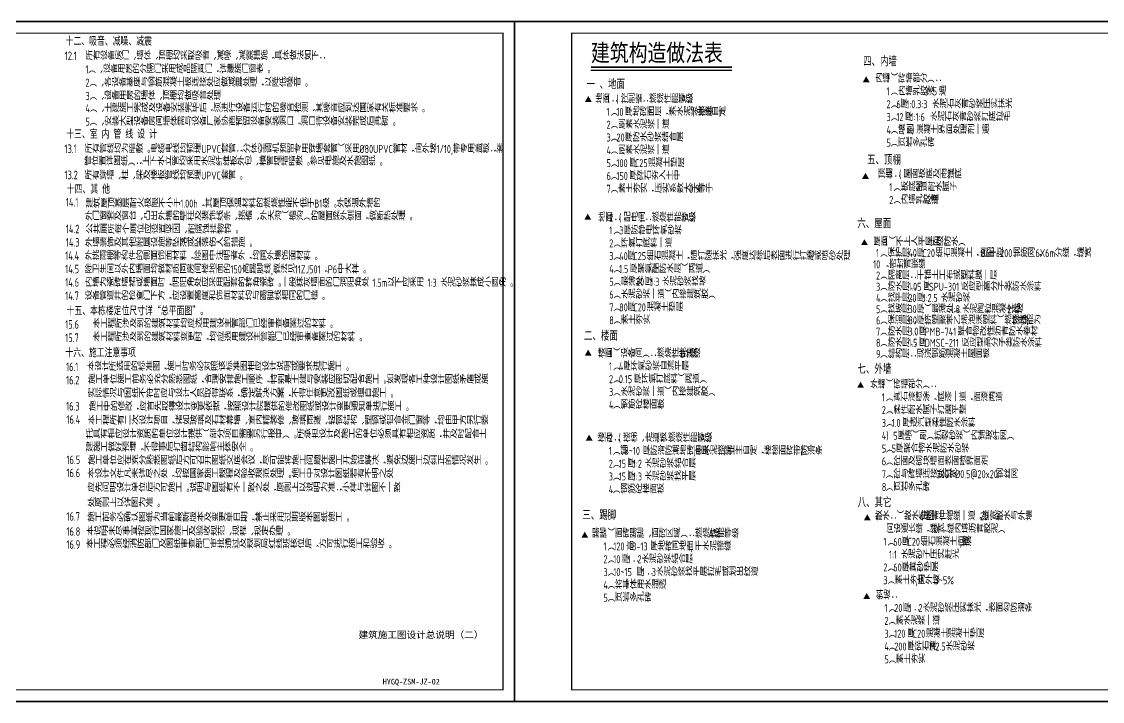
# Model space of a CAD drawing. Header units: millimetres. Extents: x 1742399 to 4898386, y 2481636 to 5226310.
# Drawn here: x 2095728 to 2142993, y 2714384 to 2744084 of the extents above; entities that cross this region are included whole.
import ezdxf

# ---------------------------------------------------------------- set-up
doc = ezdxf.new("R2010")
doc.units = ezdxf.units.MM
doc.header["$LTSCALE"] = 1000
for name, color, linetype in [('PUB_TEXT', 7, 'Continuous'), ('PUB_TITLE', 4, 'Continuous'), ('TEXT', 7, 'Continuous'), ('公用-符号', 3, 'Continuous'), ('图框', 7, 'Continuous')]:
    doc.layers.add(name, color=color, linetype=linetype)
doc.styles.add('-宋体', font='', dxfattribs={"width": 0.8})
doc.styles.add('-黑体', font='', dxfattribs={"width": 0.7})
doc.styles.add('biaotilan', font='', dxfattribs={"width": 0.7})
doc.styles.add('TSSD_Rein', font='TSSDENG', dxfattribs={"width": 0.7, "bigfont": '@1HZTXT'})
doc.styles.add('宋体', font='')
doc.styles.get('-宋体').set_extended_font_data('SimSun')
doc.styles.get('-黑体').set_extended_font_data('SimSun')
doc.styles.get('biaotilan').set_extended_font_data('SimSun')
doc.styles.get('宋体').set_extended_font_data('SimSun')

# ---------------------------------------------------------------- blocks, each defined once
blk = doc.blocks.new('HAYJZ A3')
blk.add_lwpolyline([(4975, -403417), (46975, -403417), (46975, -433117), (4975, -433117), (4975, -403417)])
at = {"const_width": 50}
blk.add_lwpolyline([(7475, -403917), (46475, -403917), (46475, -432617), (7475, -432617), (7475, -403917)], dxfattribs=at)
at = {"layer": 'PUB_TITLE'}
blk.add_lwpolyline([(4975, -433117), (46975, -433117), (46975, -403417), (4975, -403417)], close=True, dxfattribs=at)
blk = doc.blocks.new('HAY JZA3 1 2')
blk.add_lwpolyline([(-100025, -403417), (-37025, -403417), (-37025, -433117), (-100025, -433117), (-100025, -403417)])
at = {"lineweight": -3, "const_width": 50}
blk.add_lwpolyline([(-97525, -403917), (-37525, -403917), (-37525, -432617), (-97525, -432617), (-97525, -403917)], dxfattribs=at)
at = {"layer": 'PUB_TITLE'}
for p, q in [((-37025, -433117), (-37025, -403417)), ((-100025, -433117), (-37025, -433117))]:
    blk.add_line(p, q, dxfattribs=at)

msp = doc.modelspace()

# ---------------------------------------------------------------- linework, layer by layer
at = {"layer": 'PUB_TITLE'}
for points in [[(2054283.1, 2714383.9), (2117283.1, 2714383.9), (2117283.1, 2744083.9), (2054283.1, 2744083.9)], [(2117283.1, 2714383.9), (2159283.1, 2714383.9), (2159283.1, 2744083.9), (2117283.1, 2744083.9)]]:
    msp.add_lwpolyline(points, close=True, dxfattribs=at)
at = {"layer": 'TEXT'}
for points in [[(2132516.7, 2741434.7, 0), (2132663.1, 2741697.4, 0), (2132814.7, 2741434.7, 0)], [(2120363.3, 2740573.2, 0), (2120509.7, 2740835.9, 0), (2120661.4, 2740573.2, 0)], [(2132485.7, 2737214.8, 18110), (2132632.1, 2737477.5, 18110), (2132783.7, 2737214.8, 18110)], [(2120340.5, 2735430.8, 0), (2120486.9, 2735693.5, 0), (2120638.5, 2735430.8, 0)], [(2132439.4, 2734317.8, 0), (2132585.7, 2734580.4, 0), (2132737.4, 2734317.8, 0)], [(2120355.8, 2729489.2, 0), (2120502.1, 2729751.9, 0), (2120653.8, 2729489.2, 0)], [(2132270, 2728087.2, -18110), (2132416.4, 2728349.9, -18110), (2132568, 2728087.2, -18110)], [(2120399.8, 2725778.2, 0), (2120546.1, 2726040.9, 0), (2120697.8, 2725778.2, 0)], [(2132563.4, 2722293.9, 18110), (2132709.7, 2722556.6, 18110), (2132861.4, 2722293.9, 18110)], [(2120208.1, 2721534.2, 0), (2120354.4, 2721796.9, 0), (2120506.1, 2721534.2, 0)], [(2132540.4, 2718857.7, 18110), (2132686.8, 2719120.4, 18110), (2132838.4, 2718857.7, 18110)]]:
    msp.add_solid(points, dxfattribs=at)
at = {"layer": '公用-符号', "const_width": 70}
msp.add_lwpolyline([(2120626.9, 2742099.4), (2126791.5, 2742099.4)], dxfattribs=at)
at = {"layer": '公用-符号'}
msp.add_lwpolyline([(2120626.9, 2741959.4), (2126791.5, 2741959.4)], dxfattribs=at)

# ---------------------------------------------------------------- block references
msp.add_blockref('HAYJZ A3', (2112308.5, 3147500.7))
at = {"layer": '图框', "color": 3}
msp.add_blockref('HAY JZA3 1 2', (2154308.5, 3147500.7), dxfattribs=at)

# ---------------------------------------------------------------- texts
at = {"style": 'TSSD_Rein', "width": 0.7}
for s, p in [('屋面', (2132970.3, 2734285.1)), ('1', (2133460.3, 2734285.1)), ('（不上人平屋面，', (2133648.8, 2734285.1)), ('级防水）', (2135732.3, 2734285.1)), ('1', (2133093.8, 2733795.1)), ('）保护层：', (2133282.3, 2733795.1)), ('40', (2134507.3, 2733795.1)), ('厚', (2134884.2, 2733795.1)), ('C20', (2135129.2, 2733795.1)), ('细石混凝土，内配', (2135704, 2733795.1)), ('%%c6', (2137664, 2733795.1)), ('中距', (2138031.5, 2733795.1)), ('200', (2138521.5, 2733795.1)), ('钢筋网，', (2139086.9, 2733795.1)), ('6X6m', (2140066.9, 2733795.1)), ('分缝，缝宽', (2140915, 2733795.1)), ('10', (2132970.3, 2733305.1)), ('，密封膏嵌缝', (2133347.3, 2733305.1)), ('2', (2133093.8, 2732815.1)), ('）隔离层：干铺土工布或塑料膜一层', (2133282.3, 2732815.1)), ('3', (2133093.8, 2732325.1)), ('）防水层：', (2133282.3, 2732325.1)), ('1.05', (2134507.3, 2732325.1)), ('厚', (2135166.9, 2732325.1)), ('SPU-301', (2135411.9, 2732325.1)), ('反应型高分子类防水涂料', (2136815.9, 2732325.1)), ('4', (2133093.8, 2731835.1)), ('）找平层：', (2133282.3, 2731835.1)), ('20', (2134507.3, 2731835.1)), ('厚', (2134884.2, 2731835.1)), ('1:2.5', (2135129.2, 2731835.1)), ('水泥砂浆', (2135930.1, 2731835.1)), ('5', (2133093.8, 2731345.1)), ('）找坡层：', (2133282.3, 2731345.1)), ('30', (2134507.3, 2731345.1)), ('厚（最薄处）', (2134884.2, 2731345.1)), ('1:8', (2136354.2, 2731345.1)), ('水泥陶粒混凝土找', (2136872.5, 2731345.1)), ('2%', (2138832.5, 2731345.1)), ('坡', (2139228.2, 2731345.1)), ('6', (2133093.8, 2730855.1)), ('）保温层：', (2133282.3, 2730855.1)), ('80', (2134507.3, 2730855.1)), ('厚挤塑聚苯乙烯泡沫塑料（燃烧性能为', (2134884.2, 2730855.1)), ('B1', (2139049.2, 2730855.1)), ('级', (2139435.5, 2730855.1)), (')', (2139680.5, 2730855.1)), ('7', (2133093.8, 2730365.1)), ('）防水层：', (2133282.3, 2730365.1)), ('3.0', (2134507.3, 2730365.1)), ('厚', (2134978.4, 2730365.1)), ('PMB-741', (2135223.4, 2730365.1)), ('聚合物改性沥青防水卷材', (2136655.7, 2730365.1)), ('8', (2133093.8, 2729875.1)), ('）防水层：', (2133282.3, 2729875.1)), ('1.5', (2134507.3, 2729875.1)), ('厚', (2134978.4, 2729875.1)), ('DMSC-211', (2135223.4, 2729875.1)), ('反应型高分子类防水涂料', (2136844.2, 2729875.1)), ('9', (2133093.8, 2729385.1)), ('）结构层：现浇钢筋混凝土屋面板', (2133282.3, 2729385.1))]:
    msp.add_text(s, height=350, dxfattribs=at).set_placement(p)
at = {"layer": 'PUB_TEXT', "color": 3, "style": '-黑体', "width": 0.7}
for s, p in [('十二、吸音、减噪、减震', (2097652.6, 2743069.5, 0)), ('十三、室 内 管 线 设 计', (2097681.2, 2739010.6, 0)), ('十四、其 他', (2097704.3, 2736604.6, 0)), ('十五、本栋楼定位尺寸详“总平面图”。', (2097694.3, 2731290.6, 0)), ('十六、施工注意事项', (2097641.8, 2729460, 0))]:
    msp.add_text(s, height=350, dxfattribs=at).set_placement(p)
at = {"layer": 'PUB_TEXT', "width": 0.7}
for s, height, style, p in [('四、内墙', 377.64, '-黑体', (2132528.2, 2742176.2, 0)), ('一', 377.6, '-黑体', (2120438.6, 2741178, 0)), ('、地面', 377.64, '-黑体', (2121005.7, 2741178, 0)), ('内墙', 350, 'TSSD_Rein', (2133059.4, 2741420.4, 0)), ('1', 350, 'TSSD_Rein', (2133549.4, 2741420.4, 0)), ('（砖墙部分）：', 350, 'TSSD_Rein', (2133737.8, 2741420.4, 0)), ('地面', 350, 'TSSD_Rein', (2120814.7, 2740525.3, 0)), ('(', 350, 'TSSD_Rein', (2121738.2, 2740525.3, 0)), ('控制室', 350, 'TSSD_Rein', (2121926.7, 2740525.3, 0)), (')', 350, 'TSSD_Rein', (2122661.7, 2740525.3, 0)), ('：燃烧性能等级', 350, 'TSSD_Rein', (2122850.1, 2740525.3, 0)), ('级', 350, 'TSSD_Rein', (2124772.4, 2740525.3, 0)), ('1', 350, 'TSSD_Rein', (2133553.2, 2740860.4, 0)), ('）内墙乳胶漆', 350, 'TSSD_Rein', (2133741.7, 2740860.4, 0)), ('3~5', 350, 'TSSD_Rein', (2135211.7, 2740860.4, 0)), ('遍', 350, 'TSSD_Rein', (2135833.6, 2740860.4, 0)), ('1', 350, 'TSSD_Rein', (2121304.7, 2740525.3, 0)), ('：', 350, 'TSSD_Rein', (2121493.2, 2740525.3, 0)), ('A', 350, 'TSSD_Rein', (2124565.1, 2740525.3, 0)), ('2', 350, 'TSSD_Rein', (2133553.2, 2740300.4, 0)), ('6', 350, 'TSSD_Rein', (2133986.7, 2740300.4, 0)), ('厚', 350, 'TSSD_Rein', (2134175.2, 2740300.4, 0)), ('1:0.3:3', 350, 'TSSD_Rein', (2134420.2, 2740300.4, 0)), ('水泥石灰膏砂浆压实抹光', 350, 'TSSD_Rein', (2135550.9, 2740300.4, 0)), ('1', 350, 'TSSD_Rein', (2121308.6, 2739965.3, 0)), ('）', 350, 'TSSD_Rein', (2121497.1, 2739965.3, 0)), ('10', 350, 'TSSD_Rein', (2121742.1, 2739965.3, 0)), ('厚地砖面层，素水泥浆擦缝', 350, 'TSSD_Rein', (2122119, 2739965.3, 0)), ('(', 350, 'TSSD_Rein', (2125059, 2739965.3, 0)), ('业主自定', 350, 'TSSD_Rein', (2125247.4, 2739965.3, 0)), (')', 350, 'TSSD_Rein', (2126227.4, 2739965.3, 0)), ('3', 350, 'TSSD_Rein', (2133553.2, 2739740.4, 0)), ('）', 350, 'TSSD_Rein', (2133741.7, 2740300.4, 0)), ('12', 350, 'TSSD_Rein', (2133986.7, 2739740.4, 0)), ('厚', 350, 'TSSD_Rein', (2134363.6, 2739740.4, 0)), ('1:1:6', 350, 'TSSD_Rein', (2134608.6, 2739740.4, 0)), ('水泥石灰膏砂浆打底拉毛', 350, 'TSSD_Rein', (2135456.7, 2739740.4, 0)), ('2', 350, 'TSSD_Rein', (2121308.6, 2739405.3, 0)), ('）刷素水泥浆一道', 350, 'TSSD_Rein', (2121497.1, 2739405.3, 0)), ('4', 350, 'TSSD_Rein', (2133553.2, 2739180.4, 0)), ('）', 350, 'TSSD_Rein', (2133741.7, 2739740.4, 0)), ('）喷', 350, 'TSSD_Rein', (2133741.7, 2739180.4, 0)), ('(', 350, 'TSSD_Rein', (2134231.7, 2739180.4, 0)), ('刷', 350, 'TSSD_Rein', (2134420.2, 2739180.4, 0)), (')', 350, 'TSSD_Rein', (2134665.2, 2739180.4, 0)), ('混凝土界面处理剂一遍', 350, 'TSSD_Rein', (2134853.6, 2739180.4, 0)), ('3', 350, 'TSSD_Rein', (2121308.6, 2738845.3, 0)), ('20', 350, 'TSSD_Rein', (2121742.1, 2738845.3, 0)), ('厚防水砂浆结合层', 350, 'TSSD_Rein', (2122119, 2738845.3, 0)), ('）页岩多孔砖', 350, 'TSSD_Rein', (2133741.7, 2738620.4, 0)), ('4', 350, 'TSSD_Rein', (2121308.6, 2738285.3, 0)), ('）', 350, 'TSSD_Rein', (2121497.1, 2738845.3, 0)), ('）刷素水泥浆一道', 350, 'TSSD_Rein', (2121497.1, 2738285.3, 0)), ('5', 350, 'TSSD_Rein', (2133553.2, 2738620.4, 0)), ('5', 350, 'TSSD_Rein', (2121308.6, 2737725.3, 0)), ('100', 350, 'TSSD_Rein', (2121742.1, 2737725.3, 0)), ('厚', 350, 'TSSD_Rein', (2122307.4, 2737725.3, 0)), ('C25', 350, 'TSSD_Rein', (2122552.4, 2737725.3, 0)), ('混凝土垫层', 350, 'TSSD_Rein', (2123127.2, 2737725.3, 0)), ('五、顶棚', 377.64, '-黑体', (2132703.8, 2737872.3, 18110)), ('）', 350, 'TSSD_Rein', (2121497.1, 2737725.3, 0)), ('顶棚', 350, 'TSSD_Rein', (2133178.7, 2737237.8, 18110)), ('1', 350, 'TSSD_Rein', (2133668.7, 2737237.8, 18110)), ('(', 350, 'TSSD_Rein', (2134102.2, 2737237.8, 18110)), ('屋面板底及雨篷底', 350, 'TSSD_Rein', (2134290.6, 2737237.8, 18110)), (')', 350, 'TSSD_Rein', (2136250.6, 2737237.8, 18110)), ('6', 350, 'TSSD_Rein', (2121308.6, 2737165.3, 0)), ('）', 350, 'TSSD_Rein', (2121497.1, 2737165.3, 0)), ('150', 350, 'TSSD_Rein', (2121742.1, 2737165.3, 0)), ('厚碎石夯入土中', 350, 'TSSD_Rein', (2122307.4, 2737165.3, 0)), ('：', 350, 'TSSD_Rein', (2133857.2, 2737237.8, 18110)), ('7', 350, 'TSSD_Rein', (2121308.6, 2736605.3, 0)), ('）素土夯实，压实系数大于等于', 350, 'TSSD_Rein', (2121497.1, 2736605.3, 0)), ('0.9', 350, 'TSSD_Rein', (2124927.1, 2736605.3, 0)), ('1', 350, 'TSSD_Rein', (2133672.6, 2736677.8, 18110)), ('）板底刮', 350, 'TSSD_Rein', (2133861, 2736677.8, 18110)), ('2', 350, 'TSSD_Rein', (2134841, 2736677.8, 18110)), ('道耐水腻子', 350, 'TSSD_Rein', (2135029.5, 2736677.8, 18110)), ('2', 350, 'TSSD_Rein', (2133672.6, 2736117.8, 18110)), ('）内墙乳胶漆', 350, 'TSSD_Rein', (2133861, 2736117.8, 18110)), ('2', 350, 'TSSD_Rein', (2135331, 2736117.8, 18110)), ('道', 350, 'TSSD_Rein', (2135519.5, 2736117.8, 18110)), ('地面', 350, 'TSSD_Rein', (2120935, 2735343.2, 0)), ('2', 350, 'TSSD_Rein', (2121425, 2735343.2, 0)), ('(', 350, 'TSSD_Rein', (2121858.5, 2735343.2, 0)), ('配电间', 350, 'TSSD_Rein', (2122047, 2735343.2, 0)), (')', 350, 'TSSD_Rein', (2122782, 2735343.2, 0)), ('：燃烧性能等级', 350, 'TSSD_Rein', (2122970.4, 2735343.2, 0)), ('A', 350, 'TSSD_Rein', (2124685.4, 2735343.2, 0)), ('级', 350, 'TSSD_Rein', (2124892.7, 2735343.2, 0)), ('：', 350, 'TSSD_Rein', (2121613.5, 2735343.2, 0)), ('六、屋面', 377.64, '-黑体', (2132275, 2735093.2, 18110)), ('1', 350, 'TSSD_Rein', (2121428.9, 2734783.2, 0)), ('）', 350, 'TSSD_Rein', (2121617.4, 2734783.2, 0)), ('3', 350, 'TSSD_Rein', (2121862.4, 2734783.2, 0)), ('厚防静电环氧砂浆', 350, 'TSSD_Rein', (2122050.8, 2734783.2, 0)), ('2', 350, 'TSSD_Rein', (2121428.9, 2734223.2, 0)), ('）环氧打底料一道', 350, 'TSSD_Rein', (2121617.4, 2734223.2, 0)), ('3', 350, 'TSSD_Rein', (2121428.9, 2733663.2, 0)), ('40', 350, 'TSSD_Rein', (2121862.4, 2733663.2, 0)), ('厚', 350, 'TSSD_Rein', (2122239.3, 2733663.2, 0)), ('C25', 350, 'TSSD_Rein', (2122484.3, 2733663.2, 0)), ('细石混凝土，随打随抹光，强度达标后表面进行打磨或喷砂处理', 350, 'TSSD_Rein', (2123059.1, 2733663.2, 0)), ('4', 350, 'TSSD_Rein', (2121428.9, 2733103.2, 0)), ('）', 350, 'TSSD_Rein', (2121617.4, 2733663.2, 0)), ('1.5', 350, 'TSSD_Rein', (2121862.4, 2733103.2, 0)), ('厚聚氨酯防水层（两道）', 350, 'TSSD_Rein', (2122333.5, 2733103.2, 0)), ('5', 350, 'TSSD_Rein', (2121428.9, 2732543.2, 0)), ('）', 350, 'TSSD_Rein', (2121617.4, 2733103.2, 0)), ('）最薄处', 350, 'TSSD_Rein', (2121617.4, 2732543.2, 0)), ('20', 350, 'TSSD_Rein', (2122597.4, 2732543.2, 0)), ('厚', 350, 'TSSD_Rein', (2122974.3, 2732543.2, 0)), ('1:3', 350, 'TSSD_Rein', (2123219.3, 2732543.2, 0)), ('水泥砂浆找坡', 350, 'TSSD_Rein', (2123737.6, 2732543.2, 0)), ('6', 350, 'TSSD_Rein', (2121428.9, 2731983.2, 0)), ('）水泥砂浆一道（内掺建筑胶）', 350, 'TSSD_Rein', (2121617.4, 2731983.2, 0)), ('7', 350, 'TSSD_Rein', (2121428.9, 2731423.2, 0)), ('）', 350, 'TSSD_Rein', (2121617.4, 2731423.2, 0)), ('80', 350, 'TSSD_Rein', (2121862.4, 2731423.2, 0)), ('厚', 350, 'TSSD_Rein', (2122239.3, 2731423.2, 0)), ('C20', 350, 'TSSD_Rein', (2122484.3, 2731423.2, 0)), ('混凝土垫层', 350, 'TSSD_Rein', (2123059.1, 2731423.2, 0)), ('8', 350, 'TSSD_Rein', (2121428.9, 2730863.2, 0)), ('）素土夯实', 350, 'TSSD_Rein', (2121617.4, 2730863.2, 0)), ('二、楼面', 377.64, '-黑体', (2120322.6, 2730183.8, -18110)), ('楼面', 350, 'TSSD_Rein', (2120922.2, 2729406.8, -18110)), ('1', 350, 'TSSD_Rein', (2121412.2, 2729406.8, -18110)), ('（设备间）：燃烧性能等级', 350, 'TSSD_Rein', (2121600.7, 2729406.8, -18110)), ('B1', 350, 'TSSD_Rein', (2124540.7, 2729406.8, -18110)), ('级', 350, 'TSSD_Rein', (2124927.1, 2729406.8, -18110)), ('1', 350, 'TSSD_Rein', (2121416.1, 2728846.8, -18110)), ('4', 350, 'TSSD_Rein', (2121849.6, 2728846.8, -18110)), ('厚环氧砂浆自流平层', 350, 'TSSD_Rein', (2122038, 2728846.8, -18110)), ('七、外墙', 377.64, '-黑体', (2132280.9, 2728736.1, -18110)), ('2', 350, 'TSSD_Rein', (2121416.1, 2728286.8, -18110)), ('）', 350, 'TSSD_Rein', (2121604.6, 2728846.8, -18110)), ('0.15', 350, 'TSSD_Rein', (2121849.6, 2728286.8, -18110)), ('厚环氧打底料（两道）', 350, 'TSSD_Rein', (2122509.2, 2728286.8, -18110)), ('）', 350, 'TSSD_Rein', (2121604.6, 2728286.8, -18110)), ('外墙', 350, 'TSSD_Rein', (2132852.4, 2728054.3, -18110)), ('1', 350, 'TSSD_Rein', (2133342.4, 2728054.3, -18110)), ('（砖墙部分）：', 350, 'TSSD_Rein', (2133530.8, 2728054.3, -18110)), ('3', 350, 'TSSD_Rein', (2121416.1, 2727726.8, -18110)), ('）水泥砂浆一道（内掺建筑胶）', 350, 'TSSD_Rein', (2121604.6, 2727726.8, -18110)), ('1', 350, 'TSSD_Rein', (2133346.2, 2727494.3, -18110)), ('）真石漆喷涂，底漆一道，面漆两道', 350, 'TSSD_Rein', (2133534.7, 2727494.3, -18110)), ('4', 350, 'TSSD_Rein', (2121416.1, 2727166.8, -18110)), ('）钢筋砼楼面板', 350, 'TSSD_Rein', (2121604.6, 2727166.8, -18110)), ('2', 350, 'TSSD_Rein', (2133346.2, 2726934.3, -18110)), ('）柔性耐水腻子打磨平整', 350, 'TSSD_Rein', (2133534.7, 2726934.3, -18110)), ('3', 350, 'TSSD_Rein', (2133346.2, 2726374.3, -18110)), ('1.0', 350, 'TSSD_Rein', (2133779.7, 2726374.3, -18110)), ('厚透汽型柔性防水涂料', 350, 'TSSD_Rein', (2134250.9, 2726374.3, -18110)), ('）', 350, 'TSSD_Rein', (2133534.7, 2726374.3, -18110)), ('楼面', 350, 'TSSD_Rein', (2120913, 2725714.4, 0)), ('2', 350, 'TSSD_Rein', (2121403, 2725714.4, 0)), ('：', 350, 'TSSD_Rein', (2121591.5, 2725714.4, 0)), ('(', 350, 'TSSD_Rein', (2121836.5, 2725714.4, 0)), ('楼梯、走道板', 350, 'TSSD_Rein', (2122024.9, 2725714.4, 0)), (')', 350, 'TSSD_Rein', (2123494.9, 2725714.4, 0)), ('：燃烧性能等级', 350, 'TSSD_Rein', (2123683.4, 2725714.4, 0)), ('A', 350, 'TSSD_Rein', (2125398.4, 2725714.4, 0)), ('级', 350, 'TSSD_Rein', (2125605.7, 2725714.4, 0)), ('4)', 350, 'TSSD_Rein', (2133346.2, 2725814.3, -18110)), ('5', 350, 'TSSD_Rein', (2133846.6, 2725814.3, -18110)), ('厚喷（刷）抗裂砂浆（内铺玻纤网）', 350, 'TSSD_Rein', (2134035.1, 2725814.3, -18110)), ('1', 350, 'TSSD_Rein', (2121406.9, 2725154.4, 0)), ('）铺', 350, 'TSSD_Rein', (2121595.3, 2725154.4, 0)), ('8~10', 350, 'TSSD_Rein', (2122085.3, 2725154.4, 0)), ('厚防滑防潮地砖面层', 350, 'TSSD_Rein', (2122895.7, 2725154.4, 0)), ('干水泥擦缝', 350, 'TSSD_Rein', (2125195, 2725154.4, 0)), ('(', 350, 'TSSD_Rein', (2126420, 2725154.4, 0)), ('业主自定，楼梯面砖带防滑条', 350, 'TSSD_Rein', (2126608.4, 2725154.4, 0)), (')', 350, 'TSSD_Rein', (2129793.4, 2725154.4, 0)), ('5', 350, 'TSSD_Rein', (2133346.2, 2725254.3, -18110)), ('）', 350, 'TSSD_Rein', (2133534.7, 2725254.3, -18110)), ('5', 350, 'TSSD_Rein', (2133779.7, 2725254.3, -18110)), ('厚聚合物水泥防水砂浆', 350, 'TSSD_Rein', (2133968.2, 2725254.3, -18110)), ('2', 350, 'TSSD_Rein', (2121406.9, 2724594.4, 0)), ('15', 350, 'TSSD_Rein', (2121840.3, 2724594.4, 0)), ('厚', 350, 'TSSD_Rein', (2122217.3, 2724594.4, 0)), ('1:2', 350, 'TSSD_Rein', (2122462.3, 2724594.4, 0)), ('水泥砂浆结合层', 350, 'TSSD_Rein', (2122980.5, 2724594.4, 0)), (',', 350, 'TSSD_Rein', (2125100.7, 2725154.4, 0)), ('6', 350, 'TSSD_Rein', (2133346.2, 2724694.3, -18110)), ('）砼面及砌块墙面表面喷界面剂', 350, 'TSSD_Rein', (2133534.7, 2724694.3, -18110)), ('3', 350, 'TSSD_Rein', (2121406.9, 2724034.4, 0)), ('）', 350, 'TSSD_Rein', (2121595.3, 2724594.4, 0)), ('15', 350, 'TSSD_Rein', (2121840.3, 2724034.4, 0)), ('厚', 350, 'TSSD_Rein', (2122217.3, 2724034.4, 0)), ('1:3', 350, 'TSSD_Rein', (2122462.3, 2724034.4, 0)), ('水泥砂浆找平层', 350, 'TSSD_Rein', (2122980.5, 2724034.4, 0)), ('7', 350, 'TSSD_Rein', (2133346.2, 2724134.3, -18110)), ('）砼与砖墙连接处钉', 350, 'TSSD_Rein', (2133534.7, 2724134.3, -18110)), ('300', 350, 'TSSD_Rein', (2135739.7, 2724134.3, -18110)), ('宽', 350, 'TSSD_Rein', (2136305.1, 2724134.3, -18110)), ('%%c0.5@20x20', 350, 'TSSD_Rein', (2136550.1, 2724134.3, -18110)), ('钢丝网', 350, 'TSSD_Rein', (2138340.5, 2724134.3, -18110)), ('）', 350, 'TSSD_Rein', (2121595.3, 2724034.4, 0)), ('8', 350, 'TSSD_Rein', (2133346.2, 2723574.3, -18110)), ('）页岩多孔砖', 350, 'TSSD_Rein', (2133534.7, 2723574.3, -18110)), ('4', 350, 'TSSD_Rein', (2121406.9, 2723474.4, 0)), ('）钢筋砼楼面板', 350, 'TSSD_Rein', (2121595.3, 2723474.4, 0)), ('八、其它', 377.64, '-黑体', (2132288.5, 2722903, 18110)), ('三、踢脚', 377.64, '-黑体', (2120251.1, 2722350.4, 0)), ('散水：（散水每隔', 350, 'TSSD_Rein', (2133045, 2722300.6, 18110)), ('6', 350, 'TSSD_Rein', (2135005, 2722300.6, 18110)), ('米需伸缩缝一道，缝宽', 350, 'TSSD_Rein', (2135193.4, 2722300.6, 18110)), ('20', 350, 'TSSD_Rein', (2137643.4, 2722300.6, 18110)), ('，散水与外墙', 350, 'TSSD_Rein', (2138020.4, 2722300.6, 18110)), ('间设通长缝，缝宽', 350, 'TSSD_Rein', (2133538.8, 2721740.6, 18110)), ('10', 350, 'TSSD_Rein', (2135498.8, 2721740.6, 18110)), ('，缝内填沥青胶泥）', 350, 'TSSD_Rein', (2135875.8, 2721740.6, 18110)), ('踢脚', 350, 'TSSD_Rein', (2120679.6, 2721538, 0)), ('1', 350, 'TSSD_Rein', (2121169.6, 2721538, 0)), ('（面砖踢脚、面砖区域）：燃烧性能等级', 350, 'TSSD_Rein', (2121358.1, 2721538, 0)), ('A', 350, 'TSSD_Rein', (2125768.1, 2721538, 0)), ('级', 350, 'TSSD_Rein', (2125975.4, 2721538, 0)), ('1', 350, 'TSSD_Rein', (2133415.4, 2721180.6, 18110)), ('60', 350, 'TSSD_Rein', (2133848.8, 2721180.6, 18110)), ('厚', 350, 'TSSD_Rein', (2134225.7, 2721180.6, 18110)), ('C20', 350, 'TSSD_Rein', (2134470.7, 2721180.6, 18110)), ('细石混凝土面层', 350, 'TSSD_Rein', (2135045.6, 2721180.6, 18110)), ('撒', 350, 'TSSD_Rein', (2136854.8, 2721180.6, 18110)), ('1', 350, 'TSSD_Rein', (2121173.5, 2720978, 0)), ('）', 350, 'TSSD_Rein', (2121362, 2720978, 0)), ('120', 350, 'TSSD_Rein', (2121607, 2720978, 0)), ('高', 350, 'TSSD_Rein', (2122172.3, 2720978, 0)), ('8-13', 350, 'TSSD_Rein', (2122417.3, 2720978, 0)), ('厚地砖', 350, 'TSSD_Rein', (2123227.7, 2720978, 0)), ('(', 350, 'TSSD_Rein', (2123962.7, 2720978, 0)), ('同地面', 350, 'TSSD_Rein', (2124151.2, 2720978, 0)), ('),', 350, 'TSSD_Rein', (2124886.2, 2720978, 0)), ('干水泥擦缝', 350, 'TSSD_Rein', (2125168.9, 2720978, 0)), ('）', 350, 'TSSD_Rein', (2133603.8, 2721180.6, 18110)), (',', 350, 'TSSD_Rein', (2136760.6, 2721180.6, 18110)), ('2', 350, 'TSSD_Rein', (2121173.5, 2720418, 0)), ('10', 350, 'TSSD_Rein', (2121607, 2720418, 0)), ('厚', 350, 'TSSD_Rein', (2121983.9, 2720418, 0)), ('1', 350, 'TSSD_Rein', (2122228.9, 2720418, 0)), ('2', 350, 'TSSD_Rein', (2122662.3, 2720418, 0)), ('水泥砂浆结合层', 350, 'TSSD_Rein', (2122850.8, 2720418, 0)), ('1:1', 350, 'TSSD_Rein', (2133662.3, 2720620.6, 18110)), ('水泥砂子压实赶光', 350, 'TSSD_Rein', (2134180.6, 2720620.6, 18110)), ('3', 350, 'TSSD_Rein', (2121173.5, 2719858, 0)), ('）', 350, 'TSSD_Rein', (2121362, 2720418, 0)), ('10~15', 350, 'TSSD_Rein', (2121607, 2719858, 0)), ('：', 350, 'TSSD_Rein', (2122417.3, 2720418, 0)), ('厚', 350, 'TSSD_Rein', (2122605.8, 2719858, 0)), ('1', 350, 'TSSD_Rein', (2122850.8, 2719858, 0)), ('3', 350, 'TSSD_Rein', (2123284.3, 2719858, 0)), ('水泥砂浆找平层拉毛或划出纹道', 350, 'TSSD_Rein', (2123472.7, 2719858, 0)), ('2', 350, 'TSSD_Rein', (2133415.4, 2720060.6, 18110)), ('）', 350, 'TSSD_Rein', (2133603.8, 2720060.6, 18110)), ('60', 350, 'TSSD_Rein', (2133848.8, 2720060.6, 18110)), ('厚黄砂垫层', 350, 'TSSD_Rein', (2134225.7, 2720060.6, 18110)), ('4', 350, 'TSSD_Rein', (2121173.5, 2719298, 0)), ('）', 350, 'TSSD_Rein', (2121362, 2719858, 0)), ('）将基体用水湿透', 350, 'TSSD_Rein', (2121362, 2719298, 0)), ('：', 350, 'TSSD_Rein', (2123039.3, 2719858, 0)), ('3', 350, 'TSSD_Rein', (2133415.4, 2719500.6, 18110)), ('）素土夯实', 350, 'TSSD_Rein', (2133603.8, 2719500.6, 18110)), ('向外坡', 350, 'TSSD_Rein', (2134923.1, 2719500.6, 18110)), ('3~5%', 350, 'TSSD_Rein', (2135658.1, 2719500.6, 18110)), ('斜坡：', 350, 'TSSD_Rein', (2133089.8, 2718846, 0)), (',', 350, 'TSSD_Rein', (2134828.8, 2719500.6, 18110)), ('5', 350, 'TSSD_Rein', (2121173.5, 2718738, 0)), ('）页岩多孔砖', 350, 'TSSD_Rein', (2121362, 2718738, 0)), ('水泥砂浆压实抹光，表面勾防滑条', 350, 'TSSD_Rein', (2135137.5, 2718286, 0)), ('1', 350, 'TSSD_Rein', (2133460.2, 2718286, 0)), ('）', 350, 'TSSD_Rein', (2133648.7, 2718286, 0)), ('20', 350, 'TSSD_Rein', (2133893.7, 2718286, 0)), ('厚', 350, 'TSSD_Rein', (2134270.6, 2718286, 0)), ('1', 350, 'TSSD_Rein', (2134515.6, 2718286, 0)), ('：', 350, 'TSSD_Rein', (2134704.1, 2718286, 0)), ('2', 350, 'TSSD_Rein', (2134949.1, 2718286, 0)), ('2', 350, 'TSSD_Rein', (2133460.2, 2717726, 0)), ('）素水泥浆一道', 350, 'TSSD_Rein', (2133648.7, 2717726, 0)), ('3', 350, 'TSSD_Rein', (2133460.2, 2717166, 0)), ('）', 350, 'TSSD_Rein', (2133648.7, 2717166, 0)), ('120', 350, 'TSSD_Rein', (2133893.7, 2717166, 0)), ('厚', 350, 'TSSD_Rein', (2134459.1, 2717166, 0)), ('C20', 350, 'TSSD_Rein', (2134704.1, 2717166, 0)), ('混凝土混凝土垫层', 350, 'TSSD_Rein', (2135278.9, 2717166, 0)), ('4', 350, 'TSSD_Rein', (2133460.2, 2716606, 0)), ('200', 350, 'TSSD_Rein', (2133893.7, 2716606, 0)), ('厚碎石灌', 350, 'TSSD_Rein', (2134459.1, 2716606, 0)), ('M2.5', 350, 'TSSD_Rein', (2135439.1, 2716606, 0)), ('水泥砂浆', 350, 'TSSD_Rein', (2136136.4, 2716606, 0)), ('5', 350, 'TSSD_Rein', (2133460.2, 2716046, 0)), ('）', 350, 'TSSD_Rein', (2133648.7, 2716606, 0)), ('）素土夯实', 350, 'TSSD_Rein', (2133648.7, 2716046, 0))]:
    msp.add_text(s, height=height, dxfattribs=dict(at, style=style)).set_placement(p)
at = {"layer": 'PUB_TEXT', "color": 4, "style": '宋体'}
msp.add_text('I', height=205.6, dxfattribs=at).set_placement((2135524.8, 2734343.6, 0))
at = {"layer": 'PUB_TEXT', "color": 7, "style": 'TSSD_Rein', "width": 0.7}
for s, p in [('        本工程所涉及到的建筑材料均应选用建设主管部门已经审查备案过的材料。', (2097514.4, 2730703.6, 0)), ('        本工程所涉及到的建筑材料变更时，均应选用建设主管部门已经审查备案过的材料。', (2097514.4, 2730120.3, 0))]:
    msp.add_text(s, height=350, dxfattribs=at).set_placement(p)
at = {"layer": 'TEXT', "lineweight": 0, "style": 'TSSD_Rein', "width": 0.7}
for s, p in [('12.1', (2097617.5, 2742407.2, 0)), ('13.1', (2097604.4, 2738343.2, 0)), ('13.2', (2097604.4, 2737197.8, 0)), ('14.1', (2097664.6, 2736004.1, 0)), ('14.2', (2097664.6, 2734837.5, 0)), ('14.3', (2097664.6, 2734254.1, 0)), ('14.4', (2097635.3, 2733670.8, 0)), ('14.5', (2097635.3, 2733087.5, 0)), ('14.6', (2097635.3, 2732504.1, 0)), ('14.7', (2097635.3, 2731920.8, 0)), ('15.6', (2097635.3, 2730667.5, 0)), ('15.7', (2097635.3, 2730084.2, 0)), ('16.1', (2097672.2, 2728814.5, 0)), ('16.2', (2097672.2, 2728231.2, 0)), ('16.3', (2097672.2, 2727091.3, 0)), ('16.4', (2097688.5, 2726511.8, 0)), ('16.5', (2097688.5, 2724752.6, 0)), ('16.6', (2097688.5, 2724178.9, 0)), ('16.7', (2097688.5, 2722278.8, 0)), ('16.8', (2097688.5, 2721619, 0)), ('16.9', (2097688.5, 2721051.1, 0))]:
    msp.add_text(s, height=373.33, dxfattribs=at).set_placement(p)
at = {"layer": 'TEXT', "style": 'TSSD_Rein', "width": 0.7}
for s, p in [('所有设备房门、墙体、顶棚均采取吸音、减噪、减震措施，具体做法如下：', (2098522, 2742409.8, 0)), ('1）、设备用房的分隔门采用成品隔声门，详建施门窗表。', (2098522, 2741826.5, 0)), ('2）、各设备基座与钢筋混凝土板连接处应做减震处理，以降低噪音。', (2098522, 2741243.2, 0)), ('3）、设备用房的墙体、顶棚均做吸音处理', (2098522, 2740659.8, 0)), ('4）、土建施工完成及设备安装完毕后，须进行设备运行时的噪音检测，其噪音应到达国家有关标准要求。', (2098520.5, 2740122.8, 0)), ('5）、安装大型设备房间墙体需与设备厂家协商预留设备安装洞口，洞口待设备安装完成后再砌。', (2098520.5, 2739539.5, 0)), ('所有管线均为暗敷。电缆电线均预埋UPVC套管；分体空调机预留专用穿墙套管（采用%%C80UPVC管材，向外坡1/10,带专用盖板；套', (2098490.9, 2738344.3, 0)), ('管位置详图纸）；上下水立管均采用水泥纤维板外包、横管埋墙暗敷。参见电施及水施图纸。', (2098462.5, 2737797.8, 0)), ('所有穿墙、柱、梁及楼板管线均预埋UPVC套管。', (2098486.6, 2737182.5, 0)), ('建筑屋顶基层耐火极限不小于1.00h，其屋顶保温材料的燃烧性能不低于B1级。外保温外墙的', (2098530.1, 2735960, 0)), ('外门窗套及窗台、凸出外墙的壁柱及装饰线条、挑檐、外天沟（檐沟）的屋面梁外侧面，做断热处理。', (2098496.6, 2735400.3, 0)), ('公共厕所每个厕位应设置坚固、耐腐蚀挂物钩。', (2098526.3, 2734827.3, 0)), ('外墙装饰及其他附属设施等坠落或坠落伤人的措施。', (2098497.1, 2734244, 0)), ('外挑雨棚等构件的侧面饰面材料，除图中注明者外，均同外墙饰面材料。', (2098488.4, 2733668, 0)), ('除卫生间以外内墙面均做材质同房间楼地面的150高踢脚线,做法见11ZJ501，P6中大样。', (2098488.4, 2733084.7, 0)), ('内墙为瓷砖墙裙或墙面时，阴阳角处应采用配套的转角瓷砖。一般抹灰墙面的门洞阳角处 1.5m以下应采用 1:3 水泥砂浆抹成小圆角。 ', (2098488.4, 2732501.4, 0)), ('设备管道井的检查门下方，应设置高度和饰面材料均与踢脚线相同的门槛。', (2098488.4, 2731918, 0)), ('本设计所选用的标准图，施工时务必对照该标准图相应设计说明或要求进行施工。', (2098587.9, 2728831.7, 0)), ('施工单位施工前务必充分熟悉图纸，合理安排施工顺序，特别是土建与安装应密切配合施工。如发现各工种设计图纸矛盾或施', (2098626.6, 2728262.1, 0)), (' 实际情况与图纸不符时应与设计人员取得联系，确定解决方案，不得任意更改图纸或擅自施工。', (2098449.4, 2727659.3, 0)), ('施工中的修改，应首先取得设计变更依据，按照设计院提供的修改图纸或设计变更通知单进行施工。', (2098654.5, 2727080.5, 0)), ('本工程所有二次设计项目，诸如玻璃及石材幕墙、室内精装修、玻璃雨蓬、轻钢结构、塑钢或铝合金门窗等，均由甲方另行委', (2098620.1, 2726473.6, 0)), ('托具有相应设计资质的单位设计提供（部分项目需要另行报审）。所承担设计及施工的单位必须具有相应资质，并及时配合土', (2098530, 2725873.9, 0)), ('建施工做好预埋，不得事后打凿结构影响主体安全。', (2098530, 2725305.7, 0)), ('施工单位应在充分熟悉图纸后方可召开图纸交底会议，尽可能将施工问题在施工开始前解决，避免边施工边纠正的情况发生。', (2098614.5, 2724724.8, 0)), ('本设计文件凡未详尽之处，均按国家施工规程及验收规范处理。施工中对设计图纸若有不明之处', (2098609.1, 2724144.7, 0)), ('应先问明设计单位后方可施工。说明与图纸有不一致之处，原则上以说明为准；小样与详图不一致', (2098606.9, 2723537.1, 0)), ('处原则上以详图为准。', (2098606.9, 2722876.5, 0)), ('施工前务必确认图纸为当前最新版本及变更单日期，禁止采用过期版本图纸施工。', (2098603.1, 2722237.4, 0)), ('本说明未尽事宜按现行国家施工及验收规范、规程、规定办理。', (2098562.2, 2721631.1, 0)), ('本工程必须经消防部门及图纸审查部门审批通过及规划局红线班核位后，方可进行施工和验收。', (2098543, 2721076.9, 0))]:
    msp.add_text(s, height=350, dxfattribs=at).set_placement(p)
at = {"layer": '公用-符号', "color": 7, "style": '-宋体', "width": 0.8}
msp.add_text('建筑构造做法表', height=755.27, dxfattribs=at).set_placement((2120626.9, 2742349.1))
at = {"layer": '图框', "style": 'biaotilan'}
for s, height, p in [('建筑施工图设计总说明（二）', 300, (2110464, 2717139.5)), ('HYGQ-ZSM-JZ-02', 250, (2111518.5, 2715121.3))]:
    msp.add_text(s, height=height, dxfattribs=at).set_placement(p)

doc.saveas('drawing.dxf')
